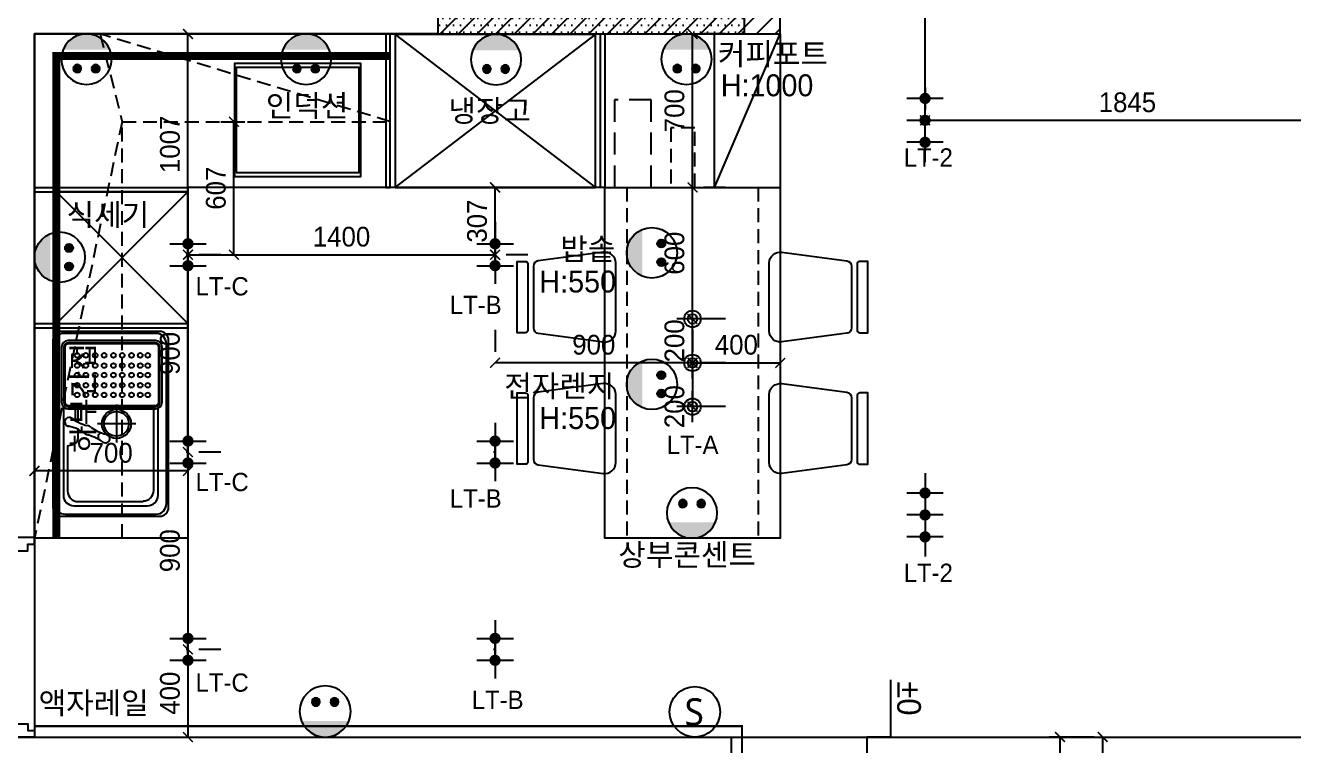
# Model space of a CAD drawing. Header units: millimetres. Extents: x 261942 to 379971, y 117646 to 213875.
# Drawn here: x 321549 to 327331, y 163338 to 166623 of the extents above; entities that cross this region are included whole.
import ezdxf
from ezdxf.enums import TextEntityAlignment as Align

# ---------------------------------------------------------------- set-up
doc = ezdxf.new("R2010")
doc.units = ezdxf.units.MM
doc.header["$LTSCALE"] = 100
doc.header["$PDMODE"] = 3
for name, pattern in [('DASHEDX2', [1.5, 1, -0.5]), ('HID', [2.3, 1.5, -0.8]), ('HIDDEN', [9.525, 6.35, -3.175])]:
    doc.linetypes.add(name, pattern=pattern)
doc.layers.get('DEFPOINTS').update_dxf_attribs({"color": 248})
for name, color, linetype in [('02-WAL', 2, 'Continuous'), ('03-WAL NEW', 3, 'Continuous'), ('04_FUR', 6, 'Continuous'), ('06-FUR', 6, 'Continuous'), ('06-LIGHT', 4, 'Continuous'), ('07-DIM', 5, 'Continuous'), ('08-HAT', 8, 'Continuous'), ('CEIL-LIGHT', 7, 'Continuous'), ('CO-FURB-DN', 9, 'Continuous'), ('FIN', 2, 'Continuous'), ('RC-LIGHT', 7, 'Continuous'), ('도면층4', 4, 'Continuous'), ('설비', 7, 'Continuous')]:
    doc.layers.add(name, color=color, linetype=linetype)
doc.styles.get("Standard").update_dxf_attribs({"font": 'romans.shx'})
doc.styles.add('YOURNAME', font='HY울릉도M.TTF')
doc.styles.add('코레일둥고', font='Korail_Round_Gothic_Medium.ttf')
doc.dimstyles.new('YOURNAME-50', dxfattribs={"dimscale": 50, "dimtxt": 1.8, "dimasz": 0.9, "dimexe": 1, "dimexo": 3, "dimgap": 0.7, "dimtad": 1, "dimdec": 0, "dimzin": 0, "dimdsep": 46, "dimtxsty": 'YOURNAME', "dimblk": 'ARCHTICK', "dimcen": 0, "dimclrd": 1, "dimclre": 1, "dimclrt": 7, "dimadec": 0, "dimazin": 0, "dimtfac": 1, "dimtdec": 0, "dimtix": 1, "dimtmove": 2, "dimatfit": 3, "dimldrblk": 'ARCHTICK', "dimfxl": 0, "dimtolj": 1, "dimtzin": 0, "dimarcsym": 0})

# ---------------------------------------------------------------- blocks, each defined once
blk = doc.blocks.new('egoo')
at = {"layer": '설비'}
h = blk.add_hatch(color=140, dxfattribs=at)
edge = h.paths.add_edge_path()
edge.add_arc((1015645.3, 443433.7), 22.3, 0, 360)
h = blk.add_hatch(color=140, dxfattribs=at)
edge = h.paths.add_edge_path()
edge.add_arc((1015747.7, 443433.7), 22.3, 0, 360)
h = blk.add_hatch(color=140, dxfattribs=at)
edge = h.paths.add_edge_path()
edge.add_line((1015826.3, 443329.1), (1015566.6, 443329.1))
edge.add_ellipse((1015696.5, 443381.5), major_axis=(99, 99), ratio=1, start_angle=156.95778, end_angle=293.04222)
at = {"layer": '설비', "color": 140}
for centre, radius in [((1015696.5, 443381.5), 140), ((1015645.3, 443433.7), 22.3), ((1015747.7, 443433.7), 22.3)]:
    blk.add_circle(centre, radius, dxfattribs=at)
blk = doc.blocks.new('swich')
at = {"layer": '설비', "color": 140}
blk.add_circle((372828.6, -86554.1), 84, dxfattribs=at)
at = {"layer": '설비', "color": 140, "insert": (372858.7, -86509.1), "char_height": 90, "attachment_point": 3}
blk.add_mtext_dynamic_manual_height_columns('{\\fMalgun Gothic|b0|i0|c129|p50;S}', width=143.497, gutter_width=1, heights=[0], dxfattribs=at)
blk = doc.blocks.new('FLOORPLAN')
at = {"layer": '08-HAT'}
h = blk.add_hatch(dxfattribs=at)
h.set_pattern_fill('DOTS', color=256, scale=20)
h.paths.add_polyline_path([(176239.9, 63032.5), (177637.9, 63032.5), (177637.9, 63572.5), (177505.9, 63572.5), (177505.9, 63183.5), (176239.9, 63183.5)])
at = {"layer": '02-WAL'}
for p, q in [((176239.9, 63032.5), (174400.9, 63032.5)), ((174400.9, 63032.5), (174400.9, 60735.5)), ((174400.9, 60735.5), (174175.9, 60735.5))]:
    blk.add_line(p, q, dxfattribs=at)
blk.add_lwpolyline([(177576.9, 59658.5), (174078.9, 59658.5), (174078.9, 59033.5), (173850.9, 59033.5), (173850.9, 59825.5), (177576.9, 59825.5), (177576.9, 59658.5)], dxfattribs=at)
at = {"layer": '08-HAT'}
blk.add_lwpolyline([(176239.9, 63032.5), (177637.9, 63032.5), (177637.9, 63572.5), (177505.9, 63572.5), (177505.9, 63183.5), (176239.9, 63183.5), (176239.9, 63032.5)], dxfattribs=at)
at = {"layer": '도면층4'}
blk.add_line((174400.9, 60735.5), (174400.9, 59825.5), dxfattribs=at)
for points in [[(174200.9, 60735.5), (174200.9, 60705.5), (174230.9, 60705.5), (174230.9, 60675.5), (174370.9, 60675.5), (174370.9, 60705.5), (174400.9, 60705.5), (174400.9, 60735.5), (174200.9, 60735.5)], [(174200.9, 59825.5), (174200.9, 59855.5), (174230.9, 59855.5), (174230.9, 59885.5), (174370.9, 59885.5), (174370.9, 59855.5), (174400.9, 59855.5), (174400.9, 59825.5), (174200.9, 59825.5)]]:
    blk.add_lwpolyline(points, dxfattribs=at)
blk = doc.blocks.new('33')
h = blk.add_hatch(color=256)
h.dxf.hatch_style = 1
edge = h.paths.add_edge_path()
edge.add_arc((329037.1, 164103.9), 26, 0, 360, ccw=False)
h = blk.add_hatch(color=256)
h.dxf.hatch_style = 1
edge = h.paths.add_edge_path()
edge.add_arc((329137.1, 164103.9), 26, 0, 360, ccw=False)
h = blk.add_hatch(color=256)
h.dxf.hatch_style = 1
edge = h.paths.add_edge_path()
edge.add_arc((329237.1, 164103.9), 26, 0, 360, ccw=False)
at = {"color": 1, "linetype": 'Continuous'}
for p, q in [((329037.1, 164187.2), (329037.1, 164020.6)), ((329137.1, 164187.2), (329137.1, 164020.6)), ((329237.1, 164187.2), (329237.1, 164020.6)), ((329327.1, 164103.9), (328947.1, 164103.9))]:
    blk.add_line(p, q, dxfattribs=at)
blk = doc.blocks.new('2DLSCL')
h = blk.add_hatch(color=256)
h.dxf.hatch_style = 1
edge = h.paths.add_edge_path()
edge.add_arc((36127.3, 44397.2), 26, 0, 360, ccw=False)
h = blk.add_hatch(color=256)
h.dxf.hatch_style = 1
edge = h.paths.add_edge_path()
edge.add_arc((36227.3, 44397.2), 26, 0, 360, ccw=False)
at = {"color": 1, "linetype": 'Continuous'}
for p, q in [((36127.3, 44480.5), (36127.3, 44313.9)), ((36227.3, 44480.5), (36227.3, 44313.9)), ((36210.6, 44397.2), (36044, 44397.2)), ((36310.6, 44397.2), (36144, 44397.2))]:
    blk.add_line(p, q, dxfattribs=at)
blk.add_lwpolyline([(36127.3, 44397.2), (36227.3, 44397.2), (36177.3, 44397.2), (36177.3, 44404.8)], dxfattribs=at)
blk = doc.blocks.new('FDAF')
at = {"layer": '06-LIGHT'}
for radius in [37.9, 21.6]:
    blk.add_circle((327517.1, 165031.1), radius, dxfattribs=at)
at = {"layer": 'CEIL-LIGHT', "color": 1, "linetype": 'ByBlock'}
for p, q in [((327517.1, 164960.2), (327517.1, 165102)), ((327587.9, 165031.1), (327446.2, 165031.1))]:
    blk.add_line(p, q, dxfattribs=at)
blk = doc.blocks.new('_ArchTick')
at = {"color": 0, "linetype": 'ByBlock', "const_width": 0.15}
blk.add_lwpolyline([(-0.5, -0.5), (0.5, 0.5)], dxfattribs=at)
blk = doc.blocks.new('*D302')
at = {"layer": '06-LIGHT', "color": 1, "lineweight": -2}
for p, q in [((325650.9, 166339.9), (325650.9, 166239.9)), ((327495.9, 166189.9), (325650.9, 166189.9)), ((327495.9, 166039.9), (327495.9, 166139.9))]:
    blk.add_line(p, q, dxfattribs=at)
at = {"layer": 'DEFPOINTS', "color": 0}
for p in [(325650.9, 166189.9), (325650.9, 166189.9), (327495.9, 166189.9)]:
    blk.add_point(p, dxfattribs=at)
at = {"layer": '06-LIGHT', "color": 1, "lineweight": -2, "xscale": 45, "yscale": 45, "zscale": 45, "rotation": 180}
blk.add_blockref('_ArchTick', (325650.9, 166189.9), dxfattribs=at)
at = {"layer": '06-LIGHT', "color": 1, "lineweight": -2, "xscale": 45, "yscale": 45, "zscale": 45}
blk.add_blockref('_ArchTick', (327495.9, 166189.9), dxfattribs=at)
at = {"layer": '06-LIGHT', "color": 7, "insert": (326573.4, 166271.7), "char_height": 90, "attachment_point": 5, "style": 'YOURNAME'}
blk.add_mtext('\\A1;1845', dxfattribs=at)
blk = doc.blocks.new('*D303')
at = {"layer": '06-LIGHT', "color": 1, "lineweight": -2}
for p, q in [((325650.9, 166189.9), (325650.9, 167689.9)), ((325800.9, 167689.9), (325700.9, 167689.9)), ((325800.9, 166189.9), (325700.9, 166189.9))]:
    blk.add_line(p, q, dxfattribs=at)
at = {"layer": 'DEFPOINTS', "color": 0}
for p in [(325650.9, 167689.9), (325650.9, 167689.9), (325650.9, 166189.9)]:
    blk.add_point(p, dxfattribs=at)
at = {"layer": '06-LIGHT', "color": 1, "lineweight": -2, "xscale": 45, "yscale": 45, "zscale": 45}
for p, rotation in [((325650.9, 167689.9), 90), ((325650.9, 166189.9), 270)]:
    blk.add_blockref('_ArchTick', p, dxfattribs=dict(at, rotation=rotation))
at = {"layer": '06-LIGHT', "color": 7, "insert": (325569.1, 166939.9), "char_height": 90, "attachment_point": 5, "rotation": 90, "style": 'YOURNAME'}
blk.add_mtext('\\A1;1500', dxfattribs=at)
blk = doc.blocks.new('*D304')
at = {"layer": '06-LIGHT', "color": 1, "lineweight": -2}
for p, q in [((321590.7, 164740.9), (321590.7, 164640.9)), ((322290.7, 164740.9), (322290.7, 164640.9)), ((322290.7, 164590.9), (321590.7, 164590.9))]:
    blk.add_line(p, q, dxfattribs=at)
at = {"layer": 'DEFPOINTS', "color": 0}
for p in [(321590.7, 164590.9), (321590.7, 164590.9), (322290.7, 164590.9)]:
    blk.add_point(p, dxfattribs=at)
at = {"layer": '06-LIGHT', "color": 1, "lineweight": -2, "xscale": 45, "yscale": 45, "zscale": 45, "rotation": 180}
blk.add_blockref('_ArchTick', (321590.7, 164590.9), dxfattribs=at)
at = {"layer": '06-LIGHT', "color": 1, "lineweight": -2, "xscale": 45, "yscale": 45, "zscale": 45}
blk.add_blockref('_ArchTick', (322290.7, 164590.9), dxfattribs=at)
at = {"layer": '06-LIGHT', "color": 7, "insert": (321940.7, 164672.7), "char_height": 90, "attachment_point": 5, "style": 'YOURNAME'}
blk.add_mtext('\\A1;700', dxfattribs=at)
blk = doc.blocks.new('*D305')
at = {"layer": '06-LIGHT', "color": 1, "lineweight": -2}
for p, q in [((322290.7, 164676.9), (322290.7, 165576.9)), ((322440.7, 165576.9), (322340.7, 165576.9)), ((322440.7, 164676.9), (322340.7, 164676.9))]:
    blk.add_line(p, q, dxfattribs=at)
at = {"layer": 'DEFPOINTS', "color": 0}
for p in [(322290.7, 165576.9), (322290.7, 165576.9), (322290.7, 164676.9)]:
    blk.add_point(p, dxfattribs=at)
at = {"layer": '06-LIGHT', "color": 1, "lineweight": -2, "xscale": 45, "yscale": 45, "zscale": 45}
for p, rotation in [((322290.7, 165576.9), 90), ((322290.7, 164676.9), 270)]:
    blk.add_blockref('_ArchTick', p, dxfattribs=dict(at, rotation=rotation))
at = {"layer": '06-LIGHT', "color": 7, "insert": (322208.8, 165126.9), "char_height": 90, "attachment_point": 5, "rotation": 90, "style": 'YOURNAME'}
blk.add_mtext('\\A1;900', dxfattribs=at)
blk = doc.blocks.new('*D306')
at = {"layer": '06-LIGHT', "color": 1, "lineweight": -2}
for p, q in [((322290.7, 164676.9), (322290.7, 163776.9)), ((322440.7, 164676.9), (322340.7, 164676.9)), ((322440.7, 163776.9), (322340.7, 163776.9))]:
    blk.add_line(p, q, dxfattribs=at)
at = {"layer": 'DEFPOINTS', "color": 0}
for p in [(322290.7, 164676.9), (322290.7, 163776.9), (322290.7, 163776.9)]:
    blk.add_point(p, dxfattribs=at)
at = {"layer": '06-LIGHT', "color": 1, "lineweight": -2, "xscale": 45, "yscale": 45, "zscale": 45}
for p, rotation in [((322290.7, 164676.9), 90), ((322290.7, 163776.9), 270)]:
    blk.add_blockref('_ArchTick', p, dxfattribs=dict(at, rotation=rotation))
at = {"layer": '06-LIGHT', "color": 7, "insert": (322208.8, 164226.9), "char_height": 90, "attachment_point": 5, "rotation": 90, "style": 'YOURNAME'}
blk.add_mtext('\\A1;900', dxfattribs=at)
blk = doc.blocks.new('*D307')
at = {"layer": '06-LIGHT', "color": 1, "lineweight": -2}
for p, q in [((322290.7, 163776.9), (322290.7, 163376.9)), ((322440.7, 163776.9), (322340.7, 163776.9)), ((322140.7, 163376.9), (322240.7, 163376.9))]:
    blk.add_line(p, q, dxfattribs=at)
at = {"layer": 'DEFPOINTS', "color": 0}
for p in [(322290.7, 163776.9), (322290.7, 163376.9), (322290.7, 163376.9)]:
    blk.add_point(p, dxfattribs=at)
at = {"layer": '06-LIGHT', "color": 1, "lineweight": -2, "xscale": 45, "yscale": 45, "zscale": 45}
for p, rotation in [((322290.7, 163776.9), 90), ((322290.7, 163376.9), 270)]:
    blk.add_blockref('_ArchTick', p, dxfattribs=dict(at, rotation=rotation))
at = {"layer": '06-LIGHT', "color": 7, "insert": (322208.9, 163576.9), "char_height": 90, "attachment_point": 5, "rotation": 90, "style": 'YOURNAME'}
blk.add_mtext('\\A1;400', dxfattribs=at)
blk = doc.blocks.new('*D308')
at = {"layer": '06-LIGHT', "color": 1, "lineweight": -2}
for p, q in [((322290.7, 165726.9), (322290.7, 165626.9)), ((323690.7, 165726.9), (323690.7, 165626.9)), ((322290.7, 165576.9), (323690.7, 165576.9))]:
    blk.add_line(p, q, dxfattribs=at)
at = {"layer": 'DEFPOINTS', "color": 0}
for p in [(322290.7, 165576.9), (323690.7, 165576.9), (323690.7, 165576.9)]:
    blk.add_point(p, dxfattribs=at)
at = {"layer": '06-LIGHT', "color": 1, "lineweight": -2, "xscale": 45, "yscale": 45, "zscale": 45, "rotation": 180}
blk.add_blockref('_ArchTick', (322290.7, 165576.9), dxfattribs=at)
at = {"layer": '06-LIGHT', "color": 1, "lineweight": -2, "xscale": 45, "yscale": 45, "zscale": 45}
blk.add_blockref('_ArchTick', (323690.7, 165576.9), dxfattribs=at)
at = {"layer": '06-LIGHT', "color": 7, "insert": (322990.7, 165658.7), "char_height": 90, "attachment_point": 5, "style": 'YOURNAME'}
blk.add_mtext('\\A1;1400', dxfattribs=at)
blk = doc.blocks.new('*D309')
at = {"layer": '06-LIGHT', "color": 1, "lineweight": -2}
for p, q in [((322290.7, 165576.9), (322290.7, 166583.9)), ((322440.7, 166583.9), (322340.7, 166583.9)), ((322440.7, 165576.9), (322340.7, 165576.9))]:
    blk.add_line(p, q, dxfattribs=at)
at = {"layer": 'DEFPOINTS', "color": 0}
for p in [(322290.7, 166583.9), (322290.7, 166583.9), (322290.7, 165576.9)]:
    blk.add_point(p, dxfattribs=at)
at = {"layer": '06-LIGHT', "color": 1, "lineweight": -2, "xscale": 45, "yscale": 45, "zscale": 45}
for p, rotation in [((322290.7, 166583.9), 90), ((322290.7, 165576.9), 270)]:
    blk.add_blockref('_ArchTick', p, dxfattribs=dict(at, rotation=rotation))
at = {"layer": '06-LIGHT', "color": 7, "insert": (322208.9, 166080.4), "char_height": 90, "attachment_point": 5, "rotation": 90, "style": 'YOURNAME'}
blk.add_mtext('\\A1;1007', dxfattribs=at)
blk = doc.blocks.new('*D310')
at = {"layer": '06-LIGHT', "color": 1, "lineweight": -2}
for p, q in [((323690.7, 165576.9), (323690.7, 165883.9)), ((323840.7, 165883.9), (323740.7, 165883.9)), ((323840.7, 165576.9), (323740.7, 165576.9))]:
    blk.add_line(p, q, dxfattribs=at)
at = {"layer": 'DEFPOINTS', "color": 0}
for p in [(323690.7, 165883.9), (323690.7, 165883.9), (323690.7, 165576.9)]:
    blk.add_point(p, dxfattribs=at)
at = {"layer": '06-LIGHT', "color": 1, "lineweight": -2, "xscale": 45, "yscale": 45, "zscale": 45}
for p, rotation in [((323690.7, 165883.9), 90), ((323690.7, 165576.9), 270)]:
    blk.add_blockref('_ArchTick', p, dxfattribs=dict(at, rotation=rotation))
at = {"layer": '06-LIGHT', "color": 7, "insert": (323608.9, 165730.4), "char_height": 90, "attachment_point": 5, "rotation": 90, "style": 'YOURNAME'}
blk.add_mtext('\\A1;307', dxfattribs=at)
blk = doc.blocks.new('*D311')
at = {"layer": '06-LIGHT', "color": 1, "lineweight": -2}
for p, q in [((322440.7, 166183.9), (322550.2, 166183.9)), ((322500.2, 165576.9), (322500.2, 166183.9)), ((322440.7, 165576.9), (322550.2, 165576.9))]:
    blk.add_line(p, q, dxfattribs=at)
at = {"layer": 'DEFPOINTS', "color": 0}
for p in [(322290.7, 166183.9), (322500.2, 166183.9), (322290.7, 165576.9)]:
    blk.add_point(p, dxfattribs=at)
at = {"layer": '06-LIGHT', "color": 1, "lineweight": -2, "xscale": 45, "yscale": 45, "zscale": 45}
for p, rotation in [((322500.2, 166183.9), 90), ((322500.2, 165576.9), 270)]:
    blk.add_blockref('_ArchTick', p, dxfattribs=dict(at, rotation=rotation))
at = {"layer": '06-LIGHT', "color": 7, "insert": (322418.3, 165880.4), "char_height": 90, "attachment_point": 5, "rotation": 90, "style": 'YOURNAME'}
blk.add_mtext('\\A1;607', dxfattribs=at)
blk = doc.blocks.new('*D312')
at = {"layer": '06-LIGHT', "color": 1, "lineweight": -2}
for p, q in [((324590.7, 165233.9), (324590.7, 165133.9)), ((324990.7, 165233.9), (324990.7, 165133.9)), ((324590.7, 165083.9), (324990.7, 165083.9))]:
    blk.add_line(p, q, dxfattribs=at)
at = {"layer": 'DEFPOINTS', "color": 0}
for p in [(324590.7, 165083.9), (324990.7, 165083.9), (324990.7, 165083.9)]:
    blk.add_point(p, dxfattribs=at)
at = {"layer": '06-LIGHT', "color": 1, "lineweight": -2, "xscale": 45, "yscale": 45, "zscale": 45, "rotation": 180}
blk.add_blockref('_ArchTick', (324590.7, 165083.9), dxfattribs=at)
at = {"layer": '06-LIGHT', "color": 1, "lineweight": -2, "xscale": 45, "yscale": 45, "zscale": 45}
blk.add_blockref('_ArchTick', (324990.7, 165083.9), dxfattribs=at)
at = {"layer": '06-LIGHT', "color": 7, "insert": (324790.7, 165165.7), "char_height": 90, "attachment_point": 5, "style": 'YOURNAME'}
blk.add_mtext('\\A1;400', dxfattribs=at)
blk = doc.blocks.new('*D313')
at = {"layer": '06-LIGHT', "color": 1, "lineweight": -2}
for p, q in [((324590.7, 165283.9), (324590.7, 165328.9)), ((324590.7, 165083.9), (324590.7, 165283.9)), ((324740.7, 165283.9), (324640.7, 165283.9)), ((324590.7, 165083.9), (324590.7, 165038.9)), ((324740.7, 165083.9), (324640.7, 165083.9))]:
    blk.add_line(p, q, dxfattribs=at)
at = {"layer": 'DEFPOINTS', "color": 0}
for p in [(324590.7, 165283.9), (324590.7, 165283.9), (324590.7, 165083.9)]:
    blk.add_point(p, dxfattribs=at)
at = {"layer": '06-LIGHT', "color": 1, "lineweight": -2, "xscale": 45, "yscale": 45, "zscale": 45}
for p, rotation in [((324590.7, 165283.9), 270), ((324590.7, 165083.9), 90)]:
    blk.add_blockref('_ArchTick', p, dxfattribs=dict(at, rotation=rotation))
at = {"layer": '06-LIGHT', "color": 7, "insert": (324508.9, 165183.9), "char_height": 90, "attachment_point": 5, "rotation": 90, "style": 'YOURNAME'}
blk.add_mtext('\\A1;200', dxfattribs=at)
blk = doc.blocks.new('*D314')
at = {"layer": '06-LIGHT', "color": 1, "lineweight": -2}
for p, q in [((324590.7, 165283.9), (324590.7, 165883.9)), ((324740.7, 165883.9), (324640.7, 165883.9)), ((324740.7, 165283.9), (324640.7, 165283.9))]:
    blk.add_line(p, q, dxfattribs=at)
at = {"layer": 'DEFPOINTS', "color": 0}
for p in [(324590.7, 165883.9), (324590.7, 165883.9), (324590.7, 165283.9)]:
    blk.add_point(p, dxfattribs=at)
at = {"layer": '06-LIGHT', "color": 1, "lineweight": -2, "xscale": 45, "yscale": 45, "zscale": 45}
for p, rotation in [((324590.7, 165883.9), 90), ((324590.7, 165283.9), 270)]:
    blk.add_blockref('_ArchTick', p, dxfattribs=dict(at, rotation=rotation))
at = {"layer": '06-LIGHT', "color": 7, "insert": (324508.8, 165583.9), "char_height": 90, "attachment_point": 5, "rotation": 90, "style": 'YOURNAME'}
blk.add_mtext('\\A1;600', dxfattribs=at)
blk = doc.blocks.new('*D315')
at = {"layer": '06-LIGHT', "color": 1, "lineweight": -2}
for p, q in [((323690.7, 165233.9), (323690.7, 165133.9)), ((324590.7, 165233.9), (324590.7, 165133.9)), ((324590.7, 165083.9), (323690.7, 165083.9))]:
    blk.add_line(p, q, dxfattribs=at)
at = {"layer": 'DEFPOINTS', "color": 0}
for p in [(323690.7, 165083.9), (323690.7, 165083.9), (324590.7, 165083.9)]:
    blk.add_point(p, dxfattribs=at)
at = {"layer": '06-LIGHT', "color": 1, "lineweight": -2, "xscale": 45, "yscale": 45, "zscale": 45, "rotation": 180}
blk.add_blockref('_ArchTick', (323690.7, 165083.9), dxfattribs=at)
at = {"layer": '06-LIGHT', "color": 1, "lineweight": -2, "xscale": 45, "yscale": 45, "zscale": 45}
blk.add_blockref('_ArchTick', (324590.7, 165083.9), dxfattribs=at)
at = {"layer": '06-LIGHT', "color": 7, "insert": (324140.7, 165165.8), "char_height": 90, "attachment_point": 5, "style": 'YOURNAME'}
blk.add_mtext('\\A1;900', dxfattribs=at)
blk = doc.blocks.new('*D316')
at = {"layer": '06-LIGHT', "color": 1, "lineweight": -2}
for p, q in [((324590.7, 165883.9), (324590.7, 166583.9)), ((324740.7, 166583.9), (324640.7, 166583.9)), ((324740.7, 165883.9), (324640.7, 165883.9))]:
    blk.add_line(p, q, dxfattribs=at)
at = {"layer": 'DEFPOINTS', "color": 0}
for p in [(324590.7, 166583.9), (324590.7, 166583.9), (324590.7, 165883.9)]:
    blk.add_point(p, dxfattribs=at)
at = {"layer": '06-LIGHT', "color": 1, "lineweight": -2, "xscale": 45, "yscale": 45, "zscale": 45}
for p, rotation in [((324590.7, 166583.9), 90), ((324590.7, 165883.9), 270)]:
    blk.add_blockref('_ArchTick', p, dxfattribs=dict(at, rotation=rotation))
at = {"layer": '06-LIGHT', "color": 7, "insert": (324508.9, 166233.9), "char_height": 90, "attachment_point": 5, "rotation": 90, "style": 'YOURNAME'}
blk.add_mtext('\\A1;700', dxfattribs=at)
blk = doc.blocks.new('*D327')
at = {"layer": '04_FUR', "color": 1, "lineweight": -2}
for p, q in [((326421.7, 163376.9), (326410.7, 163376.9)), ((326460.7, 163028.9), (326460.7, 163376.9)), ((326421.7, 163028.9), (326410.7, 163028.9))]:
    blk.add_line(p, q, dxfattribs=at)
at = {"layer": 'DEFPOINTS', "color": 0}
for p in [(326460.7, 163376.9), (326571.7, 163376.9), (326571.7, 163028.9)]:
    blk.add_point(p, dxfattribs=at)
at = {"layer": '04_FUR', "color": 1, "lineweight": -2, "xscale": 45, "yscale": 45, "zscale": 45}
for p, rotation in [((326460.7, 163376.9), 90), ((326460.7, 163028.9), 270)]:
    blk.add_blockref('_ArchTick', p, dxfattribs=dict(at, rotation=rotation))
at = {"layer": '04_FUR', "color": 7, "insert": (326378.8, 163202.9), "char_height": 90, "attachment_point": 5, "rotation": 90, "style": 'YOURNAME'}
blk.add_mtext('\\A1;348', dxfattribs=at)
blk = doc.blocks.new('*D328')
at = {"layer": '04_FUR', "color": 1, "lineweight": -2}
for p, q in [((326421.7, 163376.9), (326216.3, 163376.9)), ((326266.3, 162828.9), (326266.3, 163376.9)), ((326421.7, 162828.9), (326216.3, 162828.9))]:
    blk.add_line(p, q, dxfattribs=at)
at = {"layer": 'DEFPOINTS', "color": 0}
for p in [(326266.3, 163376.9), (326571.7, 163376.9), (326571.7, 162828.9)]:
    blk.add_point(p, dxfattribs=at)
at = {"layer": '04_FUR', "color": 1, "lineweight": -2, "xscale": 45, "yscale": 45, "zscale": 45}
for p, rotation in [((326266.3, 163376.9), 90), ((326266.3, 162828.9), 270)]:
    blk.add_blockref('_ArchTick', p, dxfattribs=dict(at, rotation=rotation))
at = {"layer": '04_FUR', "color": 7, "insert": (326184.5, 163102.9), "char_height": 90, "attachment_point": 5, "rotation": 90, "style": 'YOURNAME'}
blk.add_mtext('\\A1;548', dxfattribs=at)
blk = doc.blocks.new('*D333')
at = {"layer": '06-LIGHT', "color": 1, "lineweight": -2}
for p, q in [((324590.7, 165083.9), (324590.7, 164883.9)), ((324740.7, 165083.9), (324640.7, 165083.9)), ((324740.7, 164883.9), (324640.7, 164883.9))]:
    blk.add_line(p, q, dxfattribs=at)
at = {"layer": 'DEFPOINTS', "color": 0}
for p in [(324590.7, 165083.9), (324590.7, 164883.9), (324590.7, 164883.9)]:
    blk.add_point(p, dxfattribs=at)
at = {"layer": '06-LIGHT', "color": 1, "lineweight": -2, "xscale": 45, "yscale": 45, "zscale": 45}
for p, rotation in [((324590.7, 165083.9), 90), ((324590.7, 164883.9), 270)]:
    blk.add_blockref('_ArchTick', p, dxfattribs=dict(at, rotation=rotation))
at = {"layer": '06-LIGHT', "color": 7, "insert": (324508.9, 164883.9), "char_height": 90, "attachment_point": 5, "rotation": 90, "style": 'YOURNAME'}
blk.add_mtext('\\A1;200', dxfattribs=at)
blk = doc.blocks.new('FB-022')
at = {"layer": 'CO-FURB-DN', "color": 251}
for p, q in [((-408.5, 465.5), (-408.5, 57)), ((370.5, 513), (-361, 513)), ((76.4, 475), (-323, 475)), ((346.5, 483.5), (97.4, 483.5)), ((346.5, 473.5), (97.4, 473.5)), ((346.5, 468.5), (97.4, 468.5)), ((408.5, 57), (408.5, 475)), ((-370.5, 427.5), (-370.5, 95)), ((-350.7, 409), (-350.7, 114.5)), ((-99.8, 456), (-304, 456)), ((-99.8, 456), (-95, 437)), ((-66.5, 408.5), (-25.7, 408.5)), ((6.7, 408.5), (67.4, 408.5)), ((67.4, 453.5), (67.4, 59.5)), ((77.4, 453.5), (77.4, 59.5)), ((82.4, 453.5), (82.4, 59.5)), ((361.5, 59.5), (361.5, 453.5)), ((366.5, 59.5), (366.5, 453.5)), ((376.5, 59.5), (376.5, 453.5)), ((1.8, 320.6), (1.8, 148.2)), ((88, 234.4), (-84.4, 234.4)), ((-304, 66.5), (67.4, 66.5)), ((-361, 9.5), (361, 9.5)), ((-323, 47.5), (69.9, 47.5)), ((97.4, 44.5), (346.5, 44.5)), ((97.4, 39.5), (346.5, 39.5)), ((97.4, 29.5), (346.5, 29.5))]:
    blk.add_line(p, q, dxfattribs=at)
at = {"layer": 'CO-FURB-DN'}
blk.add_lwpolyline([(-378, 0), (378, 0, 0.414214), (418, 40), (418, 482.5, 0.414214), (378, 522.5), (-378, 522.5, 0.414214), (-418, 482.5), (-418, 40, 0.414214)], format="xyb", close=True, dxfattribs=at)
at = {"layer": 'CO-FURB-DN', "color": 251}
for centre, radius in [((130.7, 412.8), 10.7), ((174.1, 412.8), 10.7), ((220.1, 412.8), 10.7), ((263.5, 412.8), 10.7), ((309.5, 412.8), 10.7), ((130.7, 373.1), 10.7), ((174.1, 373.1), 10.7), ((220.1, 373.1), 10.7), ((263.5, 373.1), 10.7), ((309.5, 373.1), 10.7), ((-0.1, 235.3), 65.6), ((-0.1, 235.3), 56.1), ((130.7, 331), 10.7), ((130.7, 291.3), 10.7), ((174.1, 331), 10.7), ((174.1, 291.3), 10.7), ((220.1, 331), 10.7), ((220.1, 291.3), 10.7), ((263.5, 331), 10.7), ((263.5, 291.3), 10.7), ((309.5, 331), 10.7), ((309.5, 291.3), 10.7), ((130.7, 249.1), 10.7), ((174.1, 249.1), 10.7), ((220.1, 249.1), 10.7), ((263.5, 249.1), 10.7), ((309.5, 249.1), 10.7), ((130.7, 209.4), 10.7), ((130.7, 167.2), 10.7), ((174.1, 209.4), 10.7), ((174.1, 167.2), 10.7), ((220.1, 209.4), 10.7), ((220.1, 167.2), 10.7), ((263.5, 209.4), 10.7), ((263.5, 167.2), 10.7), ((309.5, 209.4), 10.7), ((309.5, 167.2), 10.7), ((130.7, 127.5), 10.7), ((174.1, 127.5), 10.7), ((220.1, 127.5), 10.7), ((263.5, 127.5), 10.7), ((309.5, 127.5), 10.7), ((130.7, 94), 10.7), ((174.1, 94), 10.7), ((220.1, 94), 10.7), ((263.5, 94), 10.7), ((309.5, 94), 10.7)]:
    blk.add_circle(centre, radius, dxfattribs=at)
for centre, radius, start, end in [((-361, 465.5), 47.5, 90, 180), ((-323, 427.5), 47.5, 90, 180), ((8.7, 448.1), 20, 310.69453, 180.75487), ((97.4, 453.5), 30, 90, 180), ((97.4, 453.5), 20, 90, 180), ((97.4, 453.5), 15, 90, 180), ((346.5, 453.5), 30, 0, 90), ((346.5, 453.5), 20, 0, 90), ((346.5, 453.5), 15, 0, 90), ((370.5, 475), 38, 0, 90), ((-304, 408.5), 47.5, 90, 180), ((-66.5, 437), 28.5, 180, 270), ((-191.5, 490.3), 185.1, 323.58629, 349.44471), ((172.2, 325.1), 185.1, 141.41182, 166.86058), ((66.5, 437), 28.5, 270, 271.74826), ((-309.2, 441.9), 270.1, 325.99443, 343.44907), ((-2.3, 350.7), 50, 143.58629, 163.44907), ((132.7, 239.2), 185.1, 143.67866, 165.20201), ((-56.8, 378.5), 50, 323.67866, 346.86058), ((-66.2, 284.6), 20, 161.87682, 5.53884), ((-59.8, 298.7), 20, 16.6147, 121.85435), ((-323, 95), 47.5, 180, 270), ((-301.3, 114.5), 47.5, 180, 270), ((97.4, 59.5), 30, 180, 270), ((97.4, 59.5), 20, 180, 270), ((97.4, 59.5), 15, 180, 270), ((346.5, 59.5), 30, 270, 0), ((346.5, 59.5), 20, 270, 0), ((346.5, 59.5), 15, 270, 0), ((-361, 57), 47.5, 180, 270), ((361, 57), 47.5, 270, 0)]:
    blk.add_arc(centre, radius, start, end, dxfattribs=at)
blk = doc.blocks.new('A$C77EC5361')
for points in [[(39.6, 96.7, 0.375902), (64.3, 75), (345.6, 75, 0.375902), (370.3, 96.7), (409.9, 393.4, 0.453592), (360.3, 450), (49.6, 450, 0.453592), (0, 393.4)], [(355, 50, -0.414214), (367.5, 37.5), (367.5, 0), (42.5, 0), (42.5, 37.5, -0.414214), (55, 50)]]:
    blk.add_lwpolyline(points, format="xyb", close=True)

msp = doc.modelspace()

# ---------------------------------------------------------------- hatches: boundary and pattern name
at = {"layer": '03-WAL NEW'}
h = msp.add_hatch(dxfattribs=at)
h.set_pattern_fill('_USER', color=256, scale=60, angle=45, pattern_type=0)
h.set_pattern_definition([(45, (83.54, -18038), (-42.426407, 42.426407), [])])
h.paths.add_polyline_path([(323429.7, 166583.9), (324990.7, 166583.9), (324990.7, 166851.9), (324858.7, 166851.9), (324858.7, 166734.9), (323429.7, 166734.9)])

# ---------------------------------------------------------------- linework, layer by layer
msp.add_lwpolyline([(323429.7, 166583.9), (324990.7, 166583.9), (324990.7, 166851.9), (324858.7, 166851.9), (324858.7, 166734.9), (323429.7, 166734.9), (323429.7, 166583.9)], dxfattribs=at)
at = {"layer": '04_FUR'}
for points in [[(323212.7, 166583.9), (323192.7, 166583.9), (323192.7, 165883.9), (323212.7, 165883.9)], [(324170.7, 166583.9), (324190.7, 166583.9), (324190.7, 165883.9), (324170.7, 165883.9)]]:
    msp.add_lwpolyline(points, close=True, dxfattribs=at)
at = {"layer": '06-FUR'}
for p, q in [((323234.7, 165883.9), (324148.7, 166581.9)), ((323234.7, 166581.9), (324148.7, 165883.9)), ((324690.7, 165883.9), (324690.7, 166583.9)), ((324690.7, 165883.9), (324990.7, 166583.9)), ((321590.7, 165883.9), (322290.7, 165883.9)), ((324190.7, 165883.9), (324990.7, 165883.9)), ((321590.7, 165863.9), (322290.7, 165863.9)), ((321690.7, 165263.9), (322290.7, 165863.9)), ((321690.7, 165863.9), (322290.7, 165263.9)), ((321590.7, 165263.9), (322290.7, 165263.9)), ((321590.7, 165263.9), (322290.7, 165263.9)), ((321590.7, 165243.9), (322290.7, 165243.9))]:
    msp.add_line(p, q, dxfattribs=at)
at = {"layer": '06-FUR', "color": 8, "linetype": 'HIDDEN', "ltscale": 0.1}
for p, q in [((324290.7, 165883.9), (324290.7, 164283.9)), ((324890.7, 165883.9), (324890.7, 164283.9))]:
    msp.add_line(p, q, dxfattribs=at)
at = {"layer": '06-FUR'}
msp.add_lwpolyline([(321590.7, 164283.9), (321590.7, 166583.9), (324990.7, 166583.9), (324990.7, 164283.9), (324190.7, 164283.9), (324190.7, 165883.9), (322290.7, 165883.9), (322290.7, 164283.9), (321590.7, 164283.9)], dxfattribs=at)
at = {"layer": '06-FUR', "color": 8, "linetype": 'HIDDEN', "ltscale": 0.1}
msp.add_lwpolyline([(321990.7, 164283.9), (321990.7, 166183.9), (323214.7, 166183.9), (321890.7, 166583.9), (321990.7, 166183.9), (321590.7, 164283.9)], dxfattribs=at)
at = {"layer": '06-FUR'}
for points in [[(323234.7, 165883.9), (324148.7, 165883.9), (324148.7, 166581.9), (323234.7, 166581.9)], [(322503.2, 165933.9), (323078.2, 165933.9), (323078.2, 166448.9), (322503.2, 166448.9)], [(321690.7, 165263.9), (322290.7, 165263.9), (322290.7, 165863.9), (321690.7, 165863.9)]]:
    msp.add_lwpolyline(points, close=True, dxfattribs=at)
at = {"layer": '06-FUR', "color": 8, "linetype": 'DASHEDX2'}
msp.add_lwpolyline([(324234.6, 165883.9), (324402.6, 165883.9), (324402.6, 166283.9), (324234.6, 166283.9)], close=True, dxfattribs=at)
at = {"layer": '06-FUR', "color": 8, "linetype": 'HIDDEN', "ltscale": 0.1}
msp.add_lwpolyline([(324602, 165883.9), (324602, 166155.9), (324492, 166155.9), (324492, 165883.9)], close=True, dxfattribs=at)
at = {"layer": '06-LIGHT'}
for points in [[(324757.2, 163376.9), (329891.7, 163376.9), (329891.7, 167202.9)], [(325493.1, 163637.2), (325493.1, 163376.9), (325385.1, 163376.9), (325385.1, 163116.7)]]:
    msp.add_lwpolyline(points, dxfattribs=at)
at = {"layer": '06-LIGHT', "color": 10, "linetype": 'HID', "const_width": 36}
msp.add_lwpolyline([(323214.7, 166483.9), (321690.7, 166483.9), (321690.7, 164283.9)], dxfattribs=at)
at = {"layer": '07-DIM'}
msp.add_lwpolyline([(322510.7, 165951.4), (323070.7, 165951.4), (323070.7, 166431.4), (322510.7, 166431.4)], close=True, dxfattribs=at)
at = {"layer": 'FIN', "color": 140, "linetype": 'HIDDEN', "ltscale": 0.2, "const_width": 10}
msp.add_lwpolyline([(321590.7, 163426.9), (324816.7, 163426.9), (324816.7, 163276.9)], dxfattribs=at)

# ---------------------------------------------------------------- block references
msp.add_blockref('FLOORPLAN', (147189.7, 103551.4))
at = {"layer": '06-FUR', "color": 8, "rotation": 270}
for p in [(323790.7, 165588.9), (323790.7, 164988.9)]:
    msp.add_blockref('A$C77EC5361', p, dxfattribs=at)
at = {"layer": '06-FUR', "color": 8, "xscale": -1, "rotation": 90}
for p in [(325390.7, 165588.9), (325390.7, 164988.9)]:
    msp.add_blockref('A$C77EC5361', p, dxfattribs=at)
at = {"layer": '06-FUR', "xscale": 1.009063619801352, "yscale": 1.009063619801352, "zscale": 1.009063619801352, "rotation": 90}
msp.add_blockref('FB-022', (322202.2, 164805.7), dxfattribs=at)
at = {"layer": '06-LIGHT'}
for name, p, rotation in [('33', (161547, 495327), 270), ('2DLSCL', (366687.9, 129399.6), 90), ('2DLSCL', (368087.9, 129399.6), 90), ('2DLSCL', (366687.9, 128499.6), 90), ('2DLSCL', (368087.9, 128499.6), 90), ('2DLSCL', (366687.9, 127599.6), 90), ('2DLSCL', (368087.9, 127599.6), 90)]:
    msp.add_blockref(name, p, dxfattribs=dict(at, rotation=rotation))
for p in [(-2926.4, 252.8), (-2926.4, 52.8), (-2926.4, -147.2)]:
    msp.add_blockref('FDAF', p, dxfattribs=at)
at = {"layer": '06-LIGHT', "xscale": -1, "rotation": 270}
msp.add_blockref('33', (161547, -164747.2), dxfattribs=at)
at = {"layer": '설비', "color": 253, "yscale": 0.8214285869294656, "zscale": 0.8214285869294656}
for p, xscale, rotation in [((-512494.2, 530675.3), -0.8214285869294656, 180), ((-511493, 530675.2), -0.8214285869294656, 180), ((-510626.9, 530673.2), -0.8214285869294656, 180), ((-509758.6, 530675.2), -0.8214285869294656, 180), ((-42500.6, 999887.8), 0.8214285869294656, 270), ((-39800.6, 999907.8), 0.8214285869294656, 270), ((-39800.6, 999307.8), 0.8214285869294656, 270)]:
    msp.add_blockref('egoo', p, dxfattribs=dict(at, xscale=xscale, rotation=rotation))
at = {"layer": '설비', "color": 253}
for p, xscale, yscale, zscale in [((1158910.7, -199807.3), -0.8214285869294656, 0.8214285869294656, 0.8214285869294656), ((1169329.9, -205991), -0.8333333333333334, 0.8333333333333334, 0.8333333333333334)]:
    msp.add_blockref('egoo', p, dxfattribs=dict(at, xscale=xscale, yscale=yscale, zscale=zscale))
at = {"layer": '설비', "color": 140, "xscale": 1.369047619047649, "yscale": 1.369047619047649, "zscale": 1.369047619047649}
msp.add_blockref('swich', (-185818.7, 281988.6), dxfattribs=at)

# ---------------------------------------------------------------- texts
at = {"layer": '06-LIGHT', "style": '코레일둥고'}
msp.add_text('%%P0', height=108, rotation=270, dxfattribs=at).set_placement((325524, 163631.2))
at = {"layer": 'FIN', "color": 140, "linetype": 'HIDDEN', "ltscale": 3, "style": '코레일둥고'}
msp.add_text('액자레일', height=100, dxfattribs=at).set_placement((321609.8, 163581.6), align=Align.TOP_LEFT)
at = {"layer": 'RC-LIGHT', "color": 140, "style": '코레일둥고'}
for s, p in [('커피포트', (324706.4, 166542.9)), ('H:1000', (324719.8, 166399.8)), ('인덕션', (322645.5, 166306.4)), ('냉장고', (323478.2, 166283.5)), ('식세기', (321737.5, 165809.3)), ('밥솥', (323988.1, 165653.2)), ('H:550', (323893, 165504.6)), ('전자렌지', (323732.5, 165027.9)), ('H:550', (323893, 164881.9)), ('상부콘센트', (324252.6, 164258.4))]:
    msp.add_text(s, height=100, dxfattribs=at).set_placement(p, align=Align.TOP_LEFT)
at = {"layer": 'RC-LIGHT', "color": 30, "style": '코레일둥고'}
msp.add_text('하부간접', height=100, rotation=90, dxfattribs=at).set_placement((321762.9, 164672.5), align=Align.TOP_LEFT)
at = {"layer": '설비', "color": 30, "style": '코레일둥고'}
for s, p in [('LT-2', (325553.5, 166062.3)), ('LT-C', (322325.4, 165474.6)), ('LT-B', (323484.4, 165389.5)), ('LT-A', (324473.1, 164751.5)), ('LT-C', (322325.4, 164582)), ('LT-B', (323484.4, 164506.9)), ('LT-2', (325553.5, 164167.8)), ('LT-C', (322325.4, 163667)), ('LT-B', (323584.4, 163588.4))]:
    msp.add_text(s, height=83.33, dxfattribs=at).set_placement(p, align=Align.TOP_LEFT)

# ---------------------------------------------------------------- dimensions: what is measured, and where the dimension line sits
at = {"layer": '04_FUR'}
for base, p1, picture, middle in [((326266.3, 163376.9), (326571.7, 162828.9), '*D328', (326184.5, 163102.9)), ((326460.7, 163376.9), (326571.7, 163028.9), '*D327', (326378.8, 163202.9))]:
    dim = msp.add_linear_dim(base=base, p1=p1, p2=(326571.7, 163376.9), angle=90, dimstyle='YOURNAME-50', override={"dimfxl": 1.25}, dxfattribs=at)
    dim.commit()
    dim.dimension.update_dxf_attribs({"geometry": picture, "text_midpoint": middle})
at = {"layer": '06-LIGHT'}
for base, p1, p2, picture, middle in [((325650.9, 167689.9), (325650.9, 166189.9), (325650.9, 167689.9), '*D303', (325569.1, 166939.9)), ((322290.7, 166583.9), (322290.7, 165576.9), (322290.7, 166583.9), '*D309', (322208.9, 166080.4)), ((324590.7, 166583.9), (324590.7, 165883.9), (324590.7, 166583.9), '*D316', (324508.9, 166233.9)), ((322500.2, 166183.9), (322290.7, 165576.9), (322290.7, 166183.9), '*D311', (322418.3, 165880.4)), ((323690.7, 165883.9), (323690.7, 165576.9), (323690.7, 165883.9), '*D310', (323608.9, 165730.4)), ((324590.7, 165883.9), (324590.7, 165283.9), (324590.7, 165883.9), '*D314', (324508.8, 165583.9)), ((322290.7, 165576.9), (322290.7, 164676.9), (322290.7, 165576.9), '*D305', (322208.8, 165126.9)), ((324590.7, 165283.9), (324590.7, 165083.9), (324590.7, 165283.9), '*D313', (324508.9, 165183.9)), ((322290.7, 163776.9), (322290.7, 164676.9), (322290.7, 163776.9), '*D306', (322208.8, 164226.9)), ((322290.7, 163376.9), (322290.7, 163776.9), (322290.7, 163376.9), '*D307', (322208.9, 163576.9))]:
    dim = msp.add_linear_dim(base=base, p1=p1, p2=p2, angle=90, dimstyle='YOURNAME-50', dxfattribs=at)
    dim.commit()
    dim.dimension.update_dxf_attribs({"geometry": picture, "text_midpoint": middle})
for base, p1, p2, picture, middle in [((325650.9, 166189.9), (327495.9, 166189.9), (325650.9, 166189.9), '*D302', (326573.4, 166271.7)), ((323690.7, 165576.9), (322290.7, 165576.9), (323690.7, 165576.9), '*D308', (322990.7, 165658.7)), ((323690.7, 165083.9), (324590.7, 165083.9), (323690.7, 165083.9), '*D315', (324140.7, 165165.8)), ((324990.7, 165083.9), (324590.7, 165083.9), (324990.7, 165083.9), '*D312', (324790.7, 165165.7)), ((321590.7, 164590.9), (322290.7, 164590.9), (321590.7, 164590.9), '*D304', (321940.7, 164672.7))]:
    dim = msp.add_linear_dim(base=base, p1=p1, p2=p2, dimstyle='YOURNAME-50', dxfattribs=at)
    dim.commit()
    dim.dimension.update_dxf_attribs({"geometry": picture, "text_midpoint": middle})
dim = msp.add_linear_dim(base=(324590.7, 164883.9), p1=(324590.7, 165083.9), p2=(324590.7, 164883.9), angle=90, dimstyle='YOURNAME-50', override={"dimfxl": 1.25}, dxfattribs=at)
dim.commit()
dim.dimension.update_dxf_attribs({"geometry": '*D333', "text_midpoint": (324508.9, 164883.9), "dimtype": 160})

doc.saveas('drawing.dxf')
